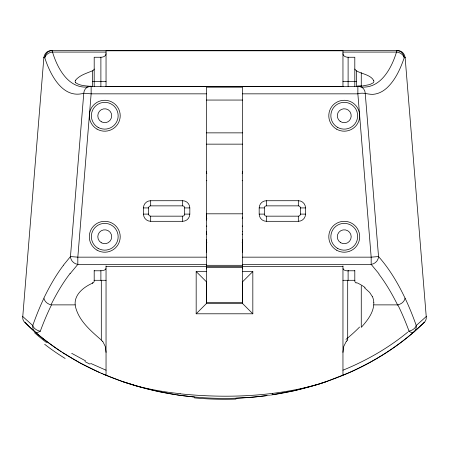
<?xml version="1.0" encoding="UTF-8"?>
<svg xmlns="http://www.w3.org/2000/svg" width="449" height="449" viewBox="0 0 449 449"><rect width="100%" height="100%" fill="white"/><g stroke="black" fill="none" stroke-linecap="round" stroke-linejoin="round"><path stroke-width="0.67" d="M70.044 273.772L77.823 264.382L77.829 257.159L91.136 93.841L91.136 86.146A7.723 7.33 71.6 0 0 83.772 93.24C62.473 99.341 50.114 74.276 44.748 57.713A7.723 7.386 -90 0 1 52.106 50.591C56.568 66.609 67.631 88.633 87.37 87.022M92.348 86.713L92.348 70.858L93.712 70.061L94.195 69.039M206.473 266.504L206.473 265.308L242.527 265.308L242.527 266.504M206.473 252.215L206.473 239.339M206.473 233.873L206.473 231.319M206.473 220.077L206.473 213.808L242.527 213.808M242.527 252.215L242.527 239.339M242.527 231.785L242.527 231.319M347.694 340.045L347.694 280.294M356.652 282.522C356.607 284.071 354.62 281.837 354.805 281.141L354.805 270.511M342.957 352.364L343.782 346.336L346.123 341.672A14.531 11.859 5 0 1 346.342 341.392M106.043 53.762C105.919 56.243 103.029 57.292 100.89 57.253L94.195 57.253L94.195 86.404M361.265 285.839L361.265 327.366C367.467 320.429 374.101 312.201 373.826 302.373M75.41 80.371C79.568 75.213 86.421 73.35 92.348 70.858M63.388 265.23L70.465 256.559L83.772 93.24L91.136 93.841L206.473 93.841M24.976 322.146C34.96 333.209 48.391 343.019 61.131 351.646M242.337 271.538L252.826 271.538L252.826 313.795L196.174 313.795L206.45 303.518L206.473 281.837L196.174 271.538L206.663 271.538M252.826 271.538L242.55 281.815L242.527 303.49L252.826 313.795M408.708 331.345L408.865 331.21A7.723 4.922 -19.4 0 0 416.223 325.519L426.55 316.264M408.865 331.21A7.723 3.85 49 0 0 413.927 331.951L424.271 322.399A7.728 7.173 45.5 0 0 426.213 316.287L405.144 57.713A7.723 7.386 90 0 0 397.78 50.591L51.22 50.591A7.723 7.386 -90 0 0 43.856 57.713L22.787 316.287A7.728 7.173 -45.5 0 0 24.729 322.399C66.89 363.628 123.739 387.695 181.738 395.552L194.529 397.011M412.637 333.068C393.504 349.44 371.783 362.691 348.766 372.838M407.692 332.187C388.278 348.149 366.21 360.743 342.957 370.201M94.195 270.511L94.195 281.091C94.183 282.023 93.398 282.713 92.634 283.123C83.497 287.102 73.344 295.049 75.365 306.229C78.603 320.648 90.67 330.722 101.306 340.039L101.306 280.294M348.284 373.046L325.643 381.852M319.031 384.03L325.48 381.908A216.424 216.424 0 0 1 307.369 387.145M317.409 384.535L294.443 390.664L271.112 395.008M90.507 86.348L358.493 86.348M307.374 387.161C265.836 396.989 222.552 398.111 180.206 393.835M89.25 86.674L87.993 86.926M272.448 393.414A7.723 0.348 81.3 0 0 272.857 394.744C328.864 386.146 383.474 362.304 424.271 322.399L424.024 322.146M270.062 395.159L270.416 395.109M269.013 395.311L269.366 395.26M267.958 395.457L268.311 395.406M362.478 85.967L369.712 84.603L373.186 82.857A30.481 7.33 9.1 0 0 373.697 80.5M405.481 57.691L404.252 57.713A7.723 6.118 18.8 0 0 396.894 52.078L342.957 52.078M235.966 398.207L252.686 397.174L267.256 395.552A320.474 320.474 0 0 1 181.738 395.541L176.67 394.823M106.043 52.078L52.106 52.078A7.723 6.118 -18.8 0 0 44.748 57.713L43.519 57.691M342.957 53.762C343.081 56.243 345.971 57.292 348.11 57.253L354.805 57.253L354.805 86.404M92.348 81.493L106.043 81.493M342.957 81.493L356.652 81.493M106.043 86.337L342.957 86.337M242.527 93.841L357.864 93.841C363.712 91.753 369.319 95.396 375.162 94.06C379.506 93.308 383.446 91.018 386.701 88.111C395.468 80.029 400.379 68.77 404.252 57.713A7.723 7.386 90 0 0 396.894 50.591L396.894 50.614M206.473 100.054L242.527 100.054M206.473 132.859L242.527 132.859M206.473 144.151L242.527 144.151M206.473 180.717L206.837 180.717M242.163 180.717L242.527 180.717M150.684 221.29A7.167 7.167 0 0 1 143.495 214.106L143.472 207.921A7.167 7.167 0 0 1 150.684 200.737L182.614 200.714A7.167 7.167 0 0 1 189.804 207.921M259.196 207.921A7.167 7.167 0 0 1 266.386 200.737L298.316 200.714A7.167 7.167 0 0 1 305.505 207.921L305.528 214.106A7.167 7.167 0 0 1 298.316 221.29M150.684 205.861L182.614 205.861A2.06 2.06 0 0 1 184.674 207.921L184.674 214.106A2.06 2.06 0 0 1 182.614 216.165L150.684 216.165A2.06 2.06 0 0 1 148.625 214.106L148.625 207.921A2.06 2.06 0 0 1 150.684 205.861L150.684 200.714M266.386 205.861L298.316 205.861A2.06 2.06 0 0 1 300.375 207.921L300.375 214.106A2.06 2.06 0 0 1 298.316 216.165L266.386 216.165A2.06 2.06 0 0 1 264.326 214.106L264.326 207.921A2.06 2.06 0 0 1 266.386 205.861L266.386 200.714M143.472 207.921L148.625 207.921M184.674 207.921L189.826 207.921L189.826 214.106L184.674 214.106M264.326 207.921L259.174 207.921L259.174 214.106L264.326 214.106M300.375 207.921L305.528 207.921M143.472 214.106L148.625 214.106M300.375 214.106L305.528 214.106M206.473 226.083L206.837 226.083M242.163 226.083L242.527 226.083M206.473 234.154L206.837 234.154M242.163 234.154L242.527 234.154M206.473 257.159L77.829 257.159L70.465 256.559A7.723 6.887 41.8 0 0 77.823 264.382M242.527 257.159L371.171 257.159L378.535 256.559C389.513 268.929 397.988 283.313 405.071 298.203A230.954 67.748 85.3 0 1 416.234 325.48M77.823 264.382L206.473 264.382M242.527 264.382L371.177 264.382L378.956 273.772M106.043 266.453L342.957 266.453M94.195 270.781L100.89 270.781A5.41 2.093 -0.9 0 0 105.885 268.564M348.11 270.781L354.805 270.781M94.077 280.294L106.043 280.294M342.957 280.294L354.923 280.294M206.473 302.418L242.527 302.418M75.202 304.877L51.287 304.877A7.723 5.831 25.3 0 1 43.929 298.203A231.392 67.878 -85.3 0 0 32.766 325.474M373.798 304.877L397.713 304.877A7.723 5.831 -25.3 0 0 405.071 298.203M91.153 86.427C85.95 85.793 80.158 85.922 75.746 82.784M22.45 316.264L32.777 325.519A7.728 4.928 19.4 0 0 40.135 331.21A7.723 3.85 -49 0 1 35.073 331.951A7.723 7.218 -49 0 1 32.777 325.519M361.63 87.022C381.336 88.644 392.325 66.699 396.894 50.737M175.402 394.632L158.94 391.623L143.832 388.043M361.007 86.926L359.75 86.674M142.58 387.706L122.257 381.476L103.231 374.135M133.381 384.984L125.333 382.52M123.352 381.852L124.463 382.234M354.805 69.056C357.006 73.484 370.223 73.681 373.652 80.494M106.043 370.201L90.591 363.364M101.115 373.226L102.293 373.736M99.942 372.709L80.483 363.179L62.17 352.325M85.591 360.895L71.688 353.312M364.582 287.831L369.673 292.456L372.356 296.598M272.812 394.452L272.857 394.744M106.043 352.364L105.218 346.336L102.877 341.672A14.531 11.854 -4.8 0 0 102.647 341.397M371.177 264.382L371.171 257.159L357.864 93.841L357.864 86.157A7.723 7.33 -71.6 0 1 365.228 93.24L378.535 256.559A7.723 6.887 -41.8 0 1 371.177 264.382M397.78 50.591L397.78 50.889M361.265 72.671L361.265 86.511M356.652 70.858L356.652 86.713M348.11 57.253L348.11 86.404M348.11 270.511L348.11 280.294M342.957 86.539L342.957 50.793L106.043 50.793L106.043 86.539M342.957 265.931L342.957 375.319M298.316 200.714L298.316 205.861M298.316 216.165L298.316 221.312L266.386 221.312L266.386 216.165M242.527 268.962L242.527 87.179L206.473 87.179L206.473 268.962M196.174 271.538L196.174 313.795M182.614 200.714L182.614 205.861M182.614 216.165L182.614 221.312L150.684 221.312L150.684 216.165M106.043 265.931L106.043 375.319M100.89 57.253L100.89 86.404M100.89 270.511L100.89 280.294M92.348 282.522L92.348 283.268M51.22 50.591L51.22 50.889M416.223 325.519A7.723 7.218 49 0 1 413.927 331.951M40.197 331.48A224.5 66.368 -84.7 0 1 51.332 305.23M51.22 304.338A293.023 86.943 -84.8 0 1 70.038 273.57M397.741 304.641A224.5 66.609 84.7 0 1 408.944 330.868M46.634 342.626A158.205 83.755 19.7 0 1 34.545 332.743M43.907 298.046A301.599 88.475 -85.3 0 1 63.393 265.359M378.934 274.199A293.023 86.696 84.7 0 1 397.679 305.135M236 399.094A310.074 300.055 0 0 1 194.439 397.893M359.57 327.052A121.556 64.617 -21.7 0 1 345.96 339.382M101.238 340.095A12.583 10.131 -2.2 0 1 102.591 341.431M372.412 296.581A43.705 26.205 -13.2 0 1 373.781 302.379M357.208 282.876A65.419 38.114 -7.9 0 1 365.127 287.551M348.082 270.915A5.41 2.183 0 0 1 343.126 268.569M180.223 393.678A288.269 288.269 0 0 1 133.342 385.119M90.008 364.122A202.847 143.933 12.3 0 1 84.979 361.63M65.156 358.465A170.94 106.542 15.7 0 1 44.681 344.293M346.297 341.369A12.583 10.254 4.5 0 1 347.638 339.994M206.473 244.452A5.152 5.152 0 0 1 206.837 242.555M242.163 242.555A5.152 5.152 0 0 1 242.527 244.452M206.837 218.719A5.152 4.512 0 0 1 206.473 217.058M206.837 173.353A5.152 4.512 0 0 1 206.473 171.692M242.527 171.692A5.152 4.512 0 0 1 242.163 173.353M242.527 217.058A5.152 4.512 0 0 1 242.163 218.719M189.804 214.106A7.167 7.167 0 0 1 182.614 221.29M266.386 221.29A7.167 7.167 0 0 1 259.196 214.106M361.72 85.731A64.746 13.571 6.2 0 1 357.039 86.157M75.69 82.796A30.498 7.33 -9.4 0 1 75.471 80.36M206.473 267.363L206.473 303.49L242.527 303.49L242.527 267.363L206.473 267.363M336.52 129.116A15.451 15.451 0 0 0 359.694 115.735A15.451 15.451 0 0 0 336.52 102.35A15.451 15.451 0 0 0 336.52 129.116M97.029 129.116A15.451 15.451 0 0 0 120.209 115.735A15.451 15.451 0 0 0 97.029 102.35A15.451 15.451 0 0 0 97.029 129.116M101.278 242.786A6.954 6.954 0 0 0 111.706 236.763A6.954 6.954 0 0 0 101.278 230.741A6.954 6.954 0 0 0 101.278 242.786M97.029 250.144A15.451 15.451 0 0 0 120.209 236.763A15.451 15.451 0 0 0 97.029 223.383A15.451 15.451 0 0 0 97.029 250.144M340.769 242.786A6.954 6.954 0 0 0 351.197 236.763A6.954 6.954 0 0 0 340.769 230.741A6.954 6.954 0 0 0 340.769 242.786M336.52 250.144A15.451 15.451 0 0 0 359.694 236.763A15.451 15.451 0 0 0 336.52 223.383A15.451 15.451 0 0 0 336.52 250.144M340.162 121.365A6.954 6.954 0 0 0 351.163 116.448A6.954 6.954 0 0 0 341.408 109.382A6.954 6.954 0 0 0 340.162 121.365M101.278 121.752A6.954 6.954 0 0 0 111.706 115.735A6.954 6.954 0 0 0 101.278 109.713A6.954 6.954 0 0 0 101.278 121.752M98.062 248.364A13.391 13.391 0 0 0 118.149 236.763A13.391 13.391 0 0 0 98.062 225.168A13.391 13.391 0 0 0 98.062 248.364M337.547 248.364A13.391 13.391 0 0 0 357.634 236.763A13.391 13.391 0 0 0 337.547 225.168A13.391 13.391 0 0 0 337.547 248.364M337.547 127.331A13.391 13.391 0 0 0 357.634 115.735A13.391 13.391 0 0 0 337.547 104.134A13.391 13.391 0 0 0 337.547 127.331M98.062 127.331A13.391 13.391 0 0 0 118.149 115.735A13.391 13.391 0 0 0 98.062 104.134A13.391 13.391 0 0 0 98.062 127.331"/></g></svg>
